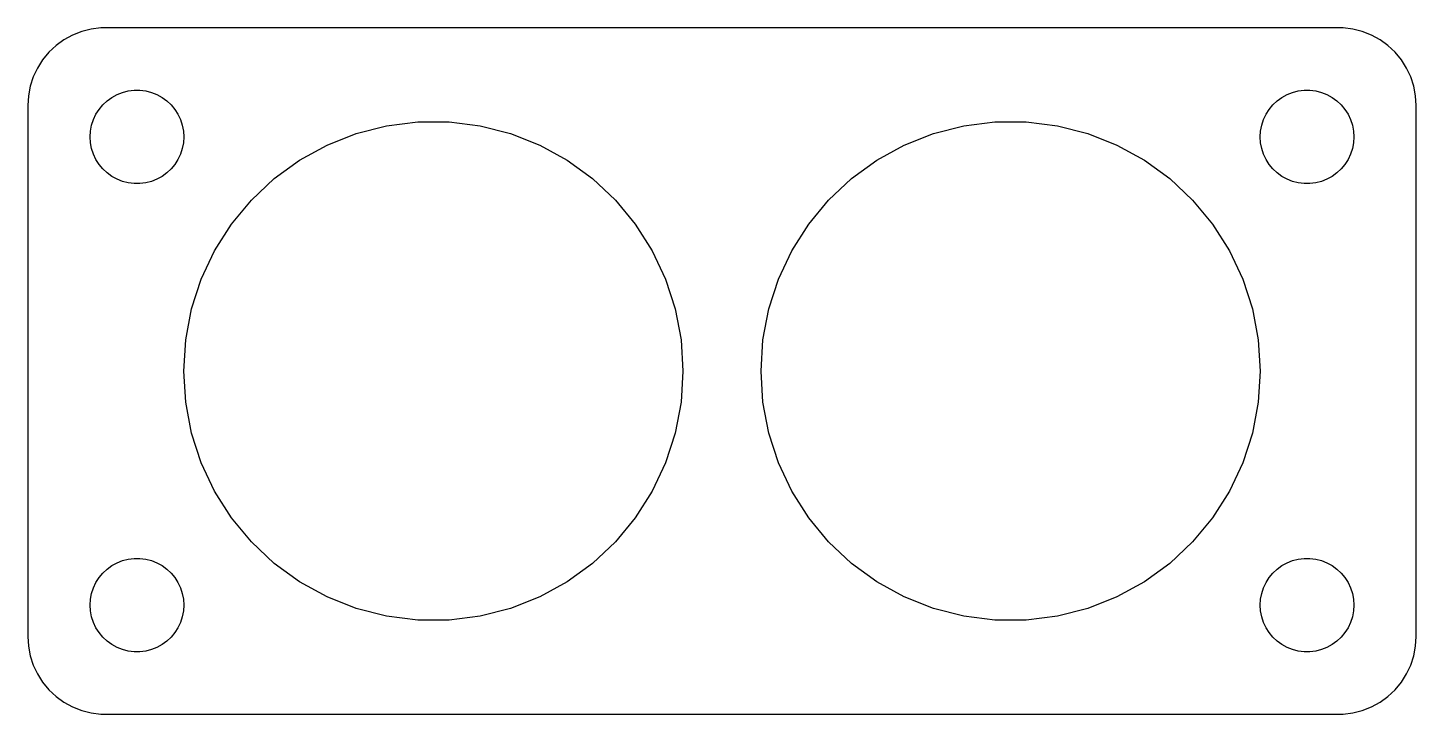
# Model space of a CAD drawing. Header units: metres. Extents: x -44.5 to 44.5, y -22 to 22.
import ezdxf

# ---------------------------------------------------------------- set-up
doc = ezdxf.new("R2010")
doc.units = ezdxf.units.M

msp = doc.modelspace()

# ---------------------------------------------------------------- linework, layer by layer
for p, q in [((-41.6289, 21.5241), (-42.1791, 21.2216)), ((-41.0451, 21.7553), (-41.6289, 21.5241)), ((-40.4369, 21.9114), (-41.0451, 21.7553)), ((-39.8139, 21.9901), (-40.4369, 21.9114)), ((39.8139, 21.9901), (-39.8139, 21.9901)), ((40.4369, 21.9114), (39.8139, 21.9901)), ((41.0451, 21.7553), (40.4369, 21.9114)), ((41.6289, 21.5241), (41.0451, 21.7553)), ((42.1791, 21.2216), (41.6289, 21.5241)), ((-42.6871, 20.8526), (-43.1448, 20.4227)), ((-42.1791, 21.2216), (-42.6871, 20.8526)), ((42.6871, 20.8526), (42.1791, 21.2216)), ((43.1448, 20.4227), (42.6871, 20.8526)), ((-43.5451, 19.9389), (-43.8815, 19.4088)), ((-43.1448, 20.4227), (-43.5451, 19.9389)), ((43.5451, 19.9389), (43.1448, 20.4227)), ((43.8815, 19.4088), (43.5451, 19.9389)), ((-44.1489, 18.8406), (-44.3429, 18.2434)), ((-43.8815, 19.4088), (-44.1489, 18.8406)), ((44.1489, 18.8406), (43.8815, 19.4088)), ((44.3429, 18.2434), (44.1489, 18.8406)), ((-44.3429, 18.2434), (-44.4606, 17.6267)), ((-38.7773, 17.7145), (-38.427, 17.8532)), ((-38.427, 17.8532), (-38.0621, 17.9469)), ((-38.0621, 17.9469), (-37.6884, 17.9941)), ((-37.6884, 17.9941), (-37.3116, 17.9941)), ((-37.3116, 17.9941), (-36.9379, 17.9469)), ((-36.9379, 17.9469), (-36.5729, 17.8532)), ((-36.5729, 17.8532), (-36.2227, 17.7145)), ((36.2227, 17.7145), (36.5729, 17.8532)), ((36.5729, 17.8532), (36.9379, 17.9469)), ((36.9379, 17.9469), (37.3116, 17.9941)), ((37.3116, 17.9941), (37.6884, 17.9941)), ((37.6884, 17.9941), (38.0621, 17.9469)), ((38.0621, 17.9469), (38.427, 17.8532)), ((38.427, 17.8532), (38.7773, 17.7145)), ((44.4606, 17.6267), (44.3429, 18.2434)), ((-44.4606, 17.6267), (-44.5, 17)), ((-44.5, 17), (-44.5, -17)), ((-39.927, 16.7634), (-39.6869, 17.0536)), ((-39.6869, 17.0536), (-39.4123, 17.3115)), ((-39.4123, 17.3115), (-39.1075, 17.533)), ((-39.1075, 17.533), (-38.7773, 17.7145)), ((-36.2227, 17.7145), (-35.8925, 17.533)), ((-35.8925, 17.533), (-35.5877, 17.3115)), ((-35.5877, 17.3115), (-35.3131, 17.0536)), ((-35.3131, 17.0536), (-35.0729, 16.7634)), ((35.0729, 16.7634), (35.3131, 17.0536)), ((35.3131, 17.0536), (35.5877, 17.3115)), ((35.5877, 17.3115), (35.8925, 17.533)), ((35.8925, 17.533), (36.2227, 17.7145)), ((38.7773, 17.7145), (39.1075, 17.533)), ((39.1075, 17.533), (39.4123, 17.3115)), ((39.4123, 17.3115), (39.6869, 17.0536)), ((39.6869, 17.0536), (39.927, 16.7634)), ((44.5, 17), (44.4606, 17.6267)), ((44.5, -17), (44.5, 17)), ((-40.4057, 15.7461), (-40.2893, 16.1044)), ((-40.2893, 16.1044), (-40.1289, 16.4453)), ((-40.1289, 16.4453), (-39.927, 16.7634)), ((-35.0729, 16.7634), (-34.8711, 16.4453)), ((-34.8711, 16.4453), (-34.7107, 16.1044)), ((-34.7107, 16.1044), (-34.5942, 15.7461)), ((34.5942, 15.7461), (34.7107, 16.1044)), ((34.7107, 16.1044), (34.8711, 16.4453)), ((34.8711, 16.4453), (35.0729, 16.7634)), ((39.927, 16.7634), (40.1289, 16.4453)), ((40.1289, 16.4453), (40.2893, 16.1044)), ((40.2893, 16.1044), (40.4057, 15.7461)), ((-40.5, 15), (-40.4763, 15.376)), ((-40.4763, 15.376), (-40.4057, 15.7461)), ((-34.5942, 15.7461), (-34.5237, 15.376)), ((-34.5237, 15.376), (-34.5, 15)), ((-25.3125, 14.4772), (-23.4443, 15.2169)), ((-23.4443, 15.2169), (-21.4981, 15.7166)), ((-21.4981, 15.7166), (-19.5046, 15.9684)), ((-19.5046, 15.9684), (-17.4953, 15.9684)), ((-17.4953, 15.9684), (-15.5019, 15.7166)), ((-15.5019, 15.7166), (-13.5557, 15.2169)), ((-13.5557, 15.2169), (-11.6875, 14.4772)), ((11.6875, 14.4772), (13.5557, 15.2169)), ((13.5557, 15.2169), (15.5019, 15.7166)), ((15.5019, 15.7166), (17.4953, 15.9684)), ((17.4953, 15.9684), (19.5046, 15.9684)), ((19.5046, 15.9684), (21.4981, 15.7166)), ((21.4981, 15.7166), (23.4443, 15.2169)), ((23.4443, 15.2169), (25.3125, 14.4772)), ((34.5, 15), (34.5237, 15.376)), ((34.5237, 15.376), (34.5942, 15.7461)), ((40.4057, 15.7461), (40.4763, 15.376)), ((40.4763, 15.376), (40.5, 15)), ((-40.4763, 14.624), (-40.5, 15)), ((-40.4057, 14.2539), (-40.4763, 14.624)), ((-40.2893, 13.8956), (-40.4057, 14.2539)), ((-34.5942, 14.2539), (-34.7107, 13.8956)), ((-34.5237, 14.624), (-34.5942, 14.2539)), ((-34.5, 15), (-34.5237, 14.624)), ((-27.0732, 13.5092), (-25.3125, 14.4772)), ((-11.6875, 14.4772), (-9.92676, 13.5092)), ((9.92676, 13.5092), (11.6875, 14.4772)), ((25.3125, 14.4772), (27.0732, 13.5092)), ((34.5237, 14.624), (34.5, 15)), ((34.5942, 14.2539), (34.5237, 14.624)), ((34.7107, 13.8956), (34.5942, 14.2539)), ((40.4057, 14.2539), (40.2893, 13.8956)), ((40.4763, 14.624), (40.4057, 14.2539)), ((40.5, 15), (40.4763, 14.624)), ((-40.1289, 13.5547), (-40.2893, 13.8956)), ((-39.927, 13.2366), (-40.1289, 13.5547)), ((-34.8711, 13.5547), (-35.0729, 13.2366)), ((-34.7107, 13.8956), (-34.8711, 13.5547)), ((-28.6988, 12.3282), (-27.0732, 13.5092)), ((-9.92676, 13.5092), (-8.30121, 12.3282)), ((8.30121, 12.3282), (9.92676, 13.5092)), ((27.0732, 13.5092), (28.6988, 12.3282)), ((34.8711, 13.5547), (34.7107, 13.8956)), ((35.0729, 13.2366), (34.8711, 13.5547)), ((40.1289, 13.5547), (39.927, 13.2366)), ((40.2893, 13.8956), (40.1289, 13.5547)), ((-39.6869, 12.9464), (-39.927, 13.2366)), ((-39.4123, 12.6884), (-39.6869, 12.9464)), ((-39.1075, 12.467), (-39.4123, 12.6884)), ((-38.7773, 12.2855), (-39.1075, 12.467)), ((-35.8925, 12.467), (-36.2227, 12.2855)), ((-35.5877, 12.6884), (-35.8925, 12.467)), ((-35.3131, 12.9464), (-35.5877, 12.6884)), ((-35.0729, 13.2366), (-35.3131, 12.9464)), ((35.3131, 12.9464), (35.0729, 13.2366)), ((35.5877, 12.6884), (35.3131, 12.9464)), ((35.8925, 12.467), (35.5877, 12.6884)), ((36.2227, 12.2855), (35.8925, 12.467)), ((39.1075, 12.467), (38.7773, 12.2855)), ((39.4123, 12.6884), (39.1075, 12.467)), ((39.6869, 12.9464), (39.4123, 12.6884)), ((39.927, 13.2366), (39.6869, 12.9464)), ((-38.427, 12.1468), (-38.7773, 12.2855)), ((-38.0621, 12.0531), (-38.427, 12.1468)), ((-37.6884, 12.0059), (-38.0621, 12.0531)), ((-37.3116, 12.0059), (-37.6884, 12.0059)), ((-36.9379, 12.0531), (-37.3116, 12.0059)), ((-36.5729, 12.1468), (-36.9379, 12.0531)), ((-36.2227, 12.2855), (-36.5729, 12.1468)), ((-30.1635, 10.9527), (-28.6988, 12.3282)), ((-8.30121, 12.3282), (-6.83649, 10.9527)), ((6.83649, 10.9527), (8.30121, 12.3282)), ((28.6988, 12.3282), (30.1635, 10.9527)), ((36.5729, 12.1468), (36.2227, 12.2855)), ((36.9379, 12.0531), (36.5729, 12.1468)), ((37.3116, 12.0059), (36.9379, 12.0531)), ((37.6884, 12.0059), (37.3116, 12.0059)), ((38.0621, 12.0531), (37.6884, 12.0059)), ((38.427, 12.1468), (38.0621, 12.0531)), ((38.7773, 12.2855), (38.427, 12.1468)), ((-31.4443, 9.40456), (-30.1635, 10.9527)), ((-6.83649, 10.9527), (-5.55573, 9.40456)), ((5.55573, 9.40456), (6.83649, 10.9527)), ((30.1635, 10.9527), (31.4443, 9.40456)), ((-32.5209, 7.70805), (-31.4443, 9.40456)), ((-5.55573, 9.40456), (-4.47908, 7.70805)), ((4.47908, 7.70805), (5.55573, 9.40456)), ((31.4443, 9.40456), (32.5209, 7.70805)), ((-33.3764, 5.88998), (-32.5209, 7.70805)), ((-4.47908, 7.70805), (-3.62357, 5.88998)), ((3.62357, 5.88998), (4.47908, 7.70805)), ((32.5209, 7.70805), (33.3764, 5.88998)), ((-33.9973, 3.97903), (-33.3764, 5.88998)), ((-3.62357, 5.88998), (-3.00266, 3.97903)), ((3.00266, 3.97903), (3.62357, 5.88998)), ((33.3764, 5.88998), (33.9973, 3.97903)), ((-34.3738, 2.00533), (-33.9973, 3.97903)), ((-3.00266, 3.97903), (-2.62616, 2.00533)), ((2.62616, 2.00533), (3.00266, 3.97903)), ((33.9973, 3.97903), (34.3738, 2.00533)), ((-34.5, 0), (-34.3738, 2.00533)), ((-2.62616, 2.00533), (-2.5, 0)), ((2.5, 0), (2.62616, 2.00533)), ((34.3738, 2.00533), (34.5, 0)), ((-34.3738, -2.00533), (-34.5, 0)), ((-2.5, 0), (-2.62616, -2.00533)), ((2.62616, -2.00533), (2.5, 0)), ((34.5, 0), (34.3738, -2.00533)), ((-33.9973, -3.97903), (-34.3738, -2.00533)), ((-2.62616, -2.00533), (-3.00266, -3.97903)), ((3.00266, -3.97903), (2.62616, -2.00533)), ((34.3738, -2.00533), (33.9973, -3.97903)), ((-33.3764, -5.88998), (-33.9973, -3.97903)), ((-3.00266, -3.97903), (-3.62357, -5.88998)), ((3.62357, -5.88998), (3.00266, -3.97903)), ((33.9973, -3.97903), (33.3764, -5.88998)), ((-32.5209, -7.70805), (-33.3764, -5.88998)), ((-3.62357, -5.88998), (-4.47908, -7.70805)), ((4.47908, -7.70805), (3.62357, -5.88998)), ((33.3764, -5.88998), (32.5209, -7.70805)), ((-31.4443, -9.40456), (-32.5209, -7.70805)), ((-4.47908, -7.70805), (-5.55573, -9.40456)), ((5.55573, -9.40456), (4.47908, -7.70805)), ((32.5209, -7.70805), (31.4443, -9.40456)), ((-30.1635, -10.9527), (-31.4443, -9.40456)), ((-5.55573, -9.40456), (-6.83649, -10.9527)), ((6.83649, -10.9527), (5.55573, -9.40456)), ((31.4443, -9.40456), (30.1635, -10.9527)), ((-28.6988, -12.3282), (-30.1635, -10.9527)), ((-6.83649, -10.9527), (-8.30121, -12.3282)), ((8.30121, -12.3282), (6.83649, -10.9527)), ((30.1635, -10.9527), (28.6988, -12.3282)), ((-39.1075, -12.467), (-38.7773, -12.2855)), ((-38.7773, -12.2855), (-38.427, -12.1468)), ((-38.427, -12.1468), (-38.0621, -12.0531)), ((-38.0621, -12.0531), (-37.6884, -12.0059)), ((-37.6884, -12.0059), (-37.3116, -12.0059)), ((-37.3116, -12.0059), (-36.9379, -12.0531)), ((-36.9379, -12.0531), (-36.5729, -12.1468)), ((-36.5729, -12.1468), (-36.2227, -12.2855)), ((-36.2227, -12.2855), (-35.8925, -12.467)), ((-27.0732, -13.5092), (-28.6988, -12.3282)), ((-8.30121, -12.3282), (-9.92676, -13.5092)), ((9.92676, -13.5092), (8.30121, -12.3282)), ((28.6988, -12.3282), (27.0732, -13.5092)), ((35.8925, -12.467), (36.2227, -12.2855)), ((36.2227, -12.2855), (36.5729, -12.1468)), ((36.5729, -12.1468), (36.9379, -12.0531)), ((36.9379, -12.0531), (37.3116, -12.0059)), ((37.3116, -12.0059), (37.6884, -12.0059)), ((37.6884, -12.0059), (38.0621, -12.0531)), ((38.0621, -12.0531), (38.427, -12.1468)), ((38.427, -12.1468), (38.7773, -12.2855)), ((38.7773, -12.2855), (39.1075, -12.467)), ((-40.1289, -13.5547), (-39.927, -13.2366)), ((-39.927, -13.2366), (-39.6869, -12.9464)), ((-39.6869, -12.9464), (-39.4123, -12.6884)), ((-39.4123, -12.6884), (-39.1075, -12.467)), ((-35.8925, -12.467), (-35.5877, -12.6884)), ((-35.5877, -12.6884), (-35.3131, -12.9464)), ((-35.3131, -12.9464), (-35.0729, -13.2366)), ((-35.0729, -13.2366), (-34.8711, -13.5547)), ((34.8711, -13.5547), (35.0729, -13.2366)), ((35.0729, -13.2366), (35.3131, -12.9464)), ((35.3131, -12.9464), (35.5877, -12.6884)), ((35.5877, -12.6884), (35.8925, -12.467)), ((39.1075, -12.467), (39.4123, -12.6884)), ((39.4123, -12.6884), (39.6869, -12.9464)), ((39.6869, -12.9464), (39.927, -13.2366)), ((39.927, -13.2366), (40.1289, -13.5547)), ((-40.4057, -14.2539), (-40.2893, -13.8956)), ((-40.2893, -13.8956), (-40.1289, -13.5547)), ((-34.8711, -13.5547), (-34.7107, -13.8956)), ((-34.7107, -13.8956), (-34.5942, -14.2539)), ((-25.3125, -14.4772), (-27.0732, -13.5092)), ((-9.92676, -13.5092), (-11.6875, -14.4772)), ((11.6875, -14.4772), (9.92676, -13.5092)), ((27.0732, -13.5092), (25.3125, -14.4772)), ((34.5942, -14.2539), (34.7107, -13.8956)), ((34.7107, -13.8956), (34.8711, -13.5547)), ((40.1289, -13.5547), (40.2893, -13.8956)), ((40.2893, -13.8956), (40.4057, -14.2539)), ((-40.5, -15), (-40.4763, -14.624)), ((-40.4763, -15.376), (-40.5, -15)), ((-40.4763, -14.624), (-40.4057, -14.2539)), ((-34.5942, -14.2539), (-34.5237, -14.624)), ((-34.5237, -14.624), (-34.5, -15)), ((-34.5, -15), (-34.5237, -15.376)), ((-23.4443, -15.2169), (-25.3125, -14.4772)), ((-11.6875, -14.4772), (-13.5557, -15.2169)), ((13.5557, -15.2169), (11.6875, -14.4772)), ((25.3125, -14.4772), (23.4443, -15.2169)), ((34.5, -15), (34.5237, -14.624)), ((34.5237, -15.376), (34.5, -15)), ((34.5237, -14.624), (34.5942, -14.2539)), ((40.4057, -14.2539), (40.4763, -14.624)), ((40.4763, -14.624), (40.5, -15)), ((40.5, -15), (40.4763, -15.376)), ((-40.4057, -15.7461), (-40.4763, -15.376)), ((-40.2893, -16.1044), (-40.4057, -15.7461)), ((-34.5942, -15.7461), (-34.7107, -16.1044)), ((-34.5237, -15.376), (-34.5942, -15.7461)), ((-21.4981, -15.7166), (-23.4443, -15.2169)), ((-19.5046, -15.9684), (-21.4981, -15.7166)), ((-17.4953, -15.9684), (-19.5046, -15.9684)), ((-15.5019, -15.7166), (-17.4953, -15.9684)), ((-13.5557, -15.2169), (-15.5019, -15.7166)), ((15.5019, -15.7166), (13.5557, -15.2169)), ((17.4953, -15.9684), (15.5019, -15.7166)), ((19.5046, -15.9684), (17.4953, -15.9684)), ((21.4981, -15.7166), (19.5046, -15.9684)), ((23.4443, -15.2169), (21.4981, -15.7166)), ((34.5942, -15.7461), (34.5237, -15.376)), ((34.7107, -16.1044), (34.5942, -15.7461)), ((40.4057, -15.7461), (40.2893, -16.1044)), ((40.4763, -15.376), (40.4057, -15.7461)), ((-40.1289, -16.4453), (-40.2893, -16.1044)), ((-39.927, -16.7634), (-40.1289, -16.4453)), ((-39.6869, -17.0536), (-39.927, -16.7634)), ((-35.0729, -16.7634), (-35.3131, -17.0536)), ((-34.8711, -16.4453), (-35.0729, -16.7634)), ((-34.7107, -16.1044), (-34.8711, -16.4453)), ((34.8711, -16.4453), (34.7107, -16.1044)), ((35.0729, -16.7634), (34.8711, -16.4453)), ((35.3131, -17.0536), (35.0729, -16.7634)), ((39.927, -16.7634), (39.6869, -17.0536)), ((40.1289, -16.4453), (39.927, -16.7634)), ((40.2893, -16.1044), (40.1289, -16.4453)), ((-44.5, -17), (-44.4606, -17.6267)), ((-44.4606, -17.6267), (-44.3429, -18.2434)), ((-39.4123, -17.3115), (-39.6869, -17.0536)), ((-39.1075, -17.533), (-39.4123, -17.3115)), ((-38.7773, -17.7145), (-39.1075, -17.533)), ((-38.427, -17.8532), (-38.7773, -17.7145)), ((-36.2227, -17.7145), (-36.5729, -17.8532)), ((-35.8925, -17.533), (-36.2227, -17.7145)), ((-35.5877, -17.3115), (-35.8925, -17.533)), ((-35.3131, -17.0536), (-35.5877, -17.3115)), ((35.5877, -17.3115), (35.3131, -17.0536)), ((35.8925, -17.533), (35.5877, -17.3115)), ((36.2227, -17.7145), (35.8925, -17.533)), ((36.5729, -17.8532), (36.2227, -17.7145)), ((38.7773, -17.7145), (38.427, -17.8532)), ((39.1075, -17.533), (38.7773, -17.7145)), ((39.4123, -17.3115), (39.1075, -17.533)), ((39.6869, -17.0536), (39.4123, -17.3115)), ((44.3429, -18.2434), (44.4606, -17.6267)), ((44.4606, -17.6267), (44.5, -17)), ((-44.3429, -18.2434), (-44.1489, -18.8406)), ((-38.0621, -17.9469), (-38.427, -17.8532)), ((-37.6884, -17.9941), (-38.0621, -17.9469)), ((-37.3116, -17.9941), (-37.6884, -17.9941)), ((-36.9379, -17.9469), (-37.3116, -17.9941)), ((-36.5729, -17.8532), (-36.9379, -17.9469)), ((36.9379, -17.9469), (36.5729, -17.8532)), ((37.3116, -17.9941), (36.9379, -17.9469)), ((37.6884, -17.9941), (37.3116, -17.9941)), ((38.0621, -17.9469), (37.6884, -17.9941)), ((38.427, -17.8532), (38.0621, -17.9469)), ((44.1489, -18.8406), (44.3429, -18.2434)), ((-44.1489, -18.8406), (-43.8815, -19.4088)), ((-43.8815, -19.4088), (-43.5451, -19.9389)), ((43.5451, -19.9389), (43.8815, -19.4088)), ((43.8815, -19.4088), (44.1489, -18.8406)), ((-43.5451, -19.9389), (-43.1448, -20.4227)), ((-43.1448, -20.4227), (-42.6871, -20.8526)), ((42.6871, -20.8526), (43.1448, -20.4227)), ((43.1448, -20.4227), (43.5451, -19.9389)), ((-42.6871, -20.8526), (-42.1791, -21.2216)), ((-42.1791, -21.2216), (-41.6289, -21.5241)), ((41.6289, -21.5241), (42.1791, -21.2216)), ((42.1791, -21.2216), (42.6871, -20.8526)), ((-41.6289, -21.5241), (-41.0451, -21.7553)), ((-41.0451, -21.7553), (-40.4369, -21.9114)), ((-40.4369, -21.9114), (-39.8139, -21.9901)), ((-39.8139, -21.9901), (39.8139, -21.9901)), ((39.8139, -21.9901), (40.4369, -21.9114)), ((40.4369, -21.9114), (41.0451, -21.7553)), ((41.0451, -21.7553), (41.6289, -21.5241))]:
    msp.add_line(p, q)

doc.saveas('drawing.dxf')
